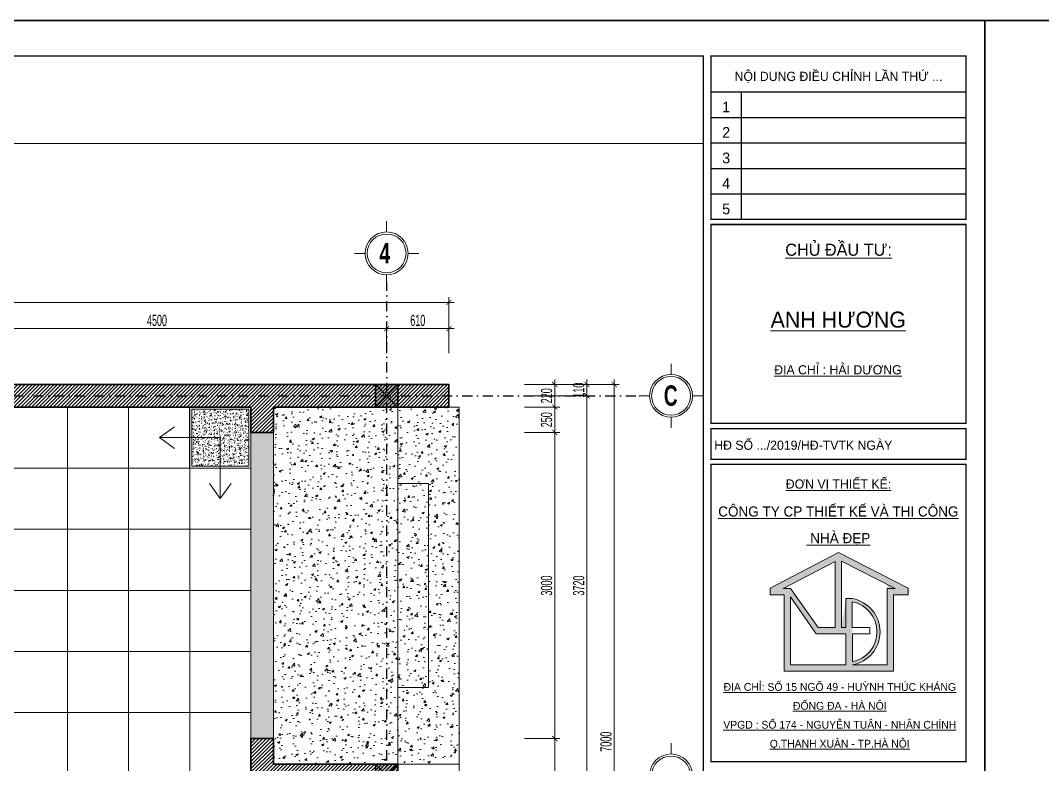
# Model space of a CAD drawing. Header units: inches. Extents: x 274208 to 641690, y -81912 to 129129.
# Drawn here: x 543674 to 553686, y 96774 to 104067 of the extents above; entities that cross this region are included whole.
import ezdxf
from ezdxf.enums import TextEntityAlignment as Align

# ---------------------------------------------------------------- set-up
doc = ezdxf.new("R2010")
doc.units = ezdxf.units.IN
doc.header["$MEASUREMENT"] = 0
doc.header["$PDMODE"] = 3
doc.linetypes.add('DASHDOT', pattern=[1, 0.5, -0.25, 0, -0.25])
doc.linetypes.add('HIDDEN', pattern=[0.375, 0.25, -0.125])
for name, color, linetype, lineweight in [('01.Cut', 255, 'Continuous', 35), ('03.Manh', 251, 'Continuous', 13), ('05.Text', 253, 'Continuous', 18), ('06.betong', 2, 'Continuous', 35), ('08.Dim', 156, 'Continuous', 15), ('09.Hatch', 250, 'Continuous', 5), ('11.Khung bo', 32, 'Continuous', 50), ('12.Khung', 36, 'Continuous', 25)]:
    doc.layers.add(name, color=color, linetype=linetype, lineweight=lineweight)
doc.layers.add('Tpl_Bound', color=1, linetype='Continuous', plot=False)
doc.layers.add('TRUC', color=250, linetype='DASHDOT')
doc.styles.add('AVANT', font='')
doc.styles.add('AVANTHB', font='')
doc.styles.add('TT5_Text Dim', font='hoatbif.shx', dxfattribs={"width": 0.6})
doc.styles.add('VnAvantH', font='')
doc.styles.get('AVANT').set_extended_font_data('.VnAvant')
doc.styles.get('AVANTHB').set_extended_font_data('.VnAvantH', bold=True)
doc.styles.get('VnAvantH').set_extended_font_data('.VnAvantH')
doc.dimstyles.new('TT5_Dim 1-50', dxfattribs={"dimscale": 50, "dimtxt": 2.2, "dimasz": 1, "dimexe": 1, "dimexo": 0.5, "dimgap": 0.5, "dimtad": 1, "dimdec": 0, "dimzin": 0, "dimdsep": 46, "dimtxsty": 'TT5_Text Dim', "dimblk": 'ARCHTICK', "dimcen": 0, "dimdle": 1, "dimclrd": 256, "dimclre": 256, "dimclrt": 1, "dimadec": 0, "dimazin": 0, "dimtfac": 0.015, "dimtdec": 0, "dimtix": 1, "dimtmove": 2, "dimatfit": 3, "dimldrblk": 'DOT', "dimfxl": 1, "dimtolj": 1, "dimtzin": 0, "dimlwd": -1, "dimlwe": -1, "dimarcsym": 1})

# ---------------------------------------------------------------- blocks, each defined once
blk = doc.blocks.new('\xad3yjrtuktyl')
at = {"layer": '06.betong'}
blk.add_hatch(color=0, dxfattribs=at).paths.add_polyline_path([(-110, -110), (110, -110), (110, 110), (-110, 110)])
at = {"layer": '06.betong', "color": 0}
for p, q in [((-110, 110), (110, -110)), ((-110, -110), (110, 110))]:
    blk.add_line(p, q, dxfattribs=at)
blk.add_lwpolyline([(-110, -110), (110, -110), (110, 110), (-110, 110)], close=True, dxfattribs=at)
blk = doc.blocks.new('100')
at = {"layer": '05.Text'}
h = blk.add_hatch(color=3, dxfattribs=at)
h.paths.add_polyline_path([(1897375, -927367), (1897375, -927501), (1897646, -927501), (1897646, -928998), (1898856, -928998), (1899794, -928998), (1899794, -927501), (1900078, -927501), (1900078, -927366), (1898717, -926668)])
h.paths.add_polyline_path([(1898772, -928138), (1898858, -927562, -0.921492), (1898987, -928872), (1899668, -928872), (1899668, -927297), (1898772, -926837)], flags=16)
h.paths.add_polyline_path([(1898646, -926846), (1898646, -928138), (1898318, -928138), (1897771, -927375), (1897631, -927375)], flags=16)
h.paths.add_polyline_path([(1898982, -927636, -0.822042), (1898987, -928808), (1898987, -928139), (1898982, -928139)], flags=16)
h.paths.add_polyline_path([(1897771, -927537), (1898273, -928265), (1898856, -928265), (1898856, -928872), (1897771, -928872)], flags=16)
for p, q in [((1898717, -926668), (1897375, -927367)), ((1900078, -927366), (1898717, -926668)), ((1898646, -926846), (1897631, -927375)), ((1898646, -926846), (1898646, -928138)), ((1899821, -927376), (1898772, -926837)), ((1898772, -926837), (1898772, -928138)), ((1897375, -927367), (1897375, -927501)), ((1897631, -927375), (1897771, -927375)), ((1897771, -927375), (1897771, -927375)), ((1897771, -927375), (1898318, -928138)), ((1899668, -928872), (1899668, -927376)), ((1899668, -927376), (1899821, -927376)), ((1900078, -927501), (1900078, -927366)), ((1897375, -927501), (1897646, -927501)), ((1897646, -927501), (1897646, -928998)), ((1897771, -927537), (1897771, -928872)), ((1898273, -928265), (1897771, -927537)), ((1898856, -928138), (1898856, -927573)), ((1898856, -928138), (1898856, -927573)), ((1898856, -927573), (1898987, -927573)), ((1899794, -928998), (1899794, -927501)), ((1899794, -927501), (1900078, -927501)), ((1898982, -927636), (1898982, -928139)), ((1898318, -928138), (1898646, -928138)), ((1898772, -928138), (1898856, -928138)), ((1898982, -928139), (1899330, -928139)), ((1899330, -928139), (1899330, -928265)), ((1898856, -928265), (1898273, -928265)), ((1898856, -928872), (1898856, -928265)), ((1899330, -928265), (1898987, -928265)), ((1898987, -928265), (1898987, -928808)), ((1897771, -928872), (1898856, -928872)), ((1898987, -928872), (1899668, -928872)), ((1897646, -928998), (1898856, -928998)), ((1898856, -928998), (1899794, -928998))]:
    blk.add_line(p, q, dxfattribs=at)
for radius, start, end in [(660, 280.3316, 79.6684), (598, 281.4298, 79.1164)]:
    blk.add_arc((1898869, -928223), radius, start, end, dxfattribs=at)
at = {"layer": '11.Khung bo', "const_width": 26.7}
for points in [[(1860913, -945240), (1860913, -916940), (1896063, -916940), (1896063, -945240)], [(1896213, -920140), (1896213, -916940), (1901213, -916940), (1901213, -920140)], [(1896213, -924140), (1901213, -924140), (1901213, -920240), (1896213, -920240)], [(1896213, -924840), (1901213, -924840), (1901213, -924240), (1896213, -924240)], [(1896213, -930771), (1901213, -930771), (1901213, -924940), (1896213, -924940)]]:
    blk.add_lwpolyline(points, close=True, dxfattribs=at)
at = {"layer": '12.Khung'}
for p, q in [((1896213, -917640), (1901213, -917640)), ((1896813, -920140), (1896813, -917640)), ((1896213, -918140), (1901213, -918140)), ((1896213, -918640), (1901213, -918640)), ((1896213, -919140), (1901213, -919140)), ((1896213, -919640), (1901213, -919640))]:
    blk.add_line(p, q, dxfattribs=at)
at = {"layer": '12.Khung', "color": 1}
blk.add_lwpolyline([(1901579, -945940), (1901579, -916240), (1859580, -916240), (1859580, -945940)], close=True, dxfattribs=at)
at = {"layer": '05.Text', "style": 'VnAvantH'}
for s, p in [('Néi dung ®iÒu chØnh lÇn thø ...', (1898713, -917329)), ('H§ sè .../2019/H§-TVTK ngµy ', (1898057, -924540))]:
    blk.add_text(s, height=180, dxfattribs=at).set_placement(p, align=Align.MIDDLE)
at = {"layer": '05.Text'}
for s, height, style, p in [('1', 210, 'AVANT', (1896513, -918040)), ('2', 210, 'AVANT', (1896513, -918540)), ('3', 210, 'AVANT', (1896513, -919040)), ('4', 210, 'AVANT', (1896513, -919540)), ('5', 210, 'AVANT', (1896513, -920040)), ('%%uChñ ®Çu t\xad:', 237.6, 'VnAvantH', (1898716, -920853)), ('%%Uanh H¦¥NG', 313.63, 'VnAvantH', (1898709, -922261)), ('%%U®Þa chØ : H¶I D¦¥NG', 180, 'VnAvantH', (1898703, -923178)), ('%%U®¬n vÞ thiÕt kÕ:', 180, 'VnAvantH', (1898713, -925416)), ('%%Uc«ng ty cp thiÕt kÕ vµ thi c«ng', 198, 'VnAvantH', (1898711, -925964)), ('%%U nhµ ®Ñp', 198, 'VnAvantH', (1898711, -926487)), ('%%U®Þa chØ: sè 15 ngâ 49 - huúnh thóc kh¸ng', 152.46, 'VnAvantH', (1898739, -929380)), ('%%U®èng ®a - hµ néi', 152.46, 'VnAvantH', (1898739, -929751)), ('%%Uvpgd : sè 174 - nguyÔn tu©n - nh©n chÝnh', 152.46, 'VnAvantH', (1898739, -930122)), ('%%Uq.thanh xu©n - tp.hµ néi', 152.46, 'VnAvantH', (1898739, -930493))]:
    blk.add_text(s, height=height, dxfattribs=dict(at, style=style)).set_placement(p, align=Align.CENTER)
blk = doc.blocks.new('_ARCHTICK')
at = {"color": 0, "linetype": 'ByBlock', "const_width": 0.15}
blk.add_lwpolyline([(-0.5, -0.5), (0.5, 0.5)], dxfattribs=at)
blk = doc.blocks.new('*D578')
at = {"layer": '08.Dim', "transparency": 16777216}
for p, q in [((542711, 101046), (547311, 101046)), ((542761, 100806), (542761, 101096)), ((547261, 100806), (547261, 101096))]:
    blk.add_line(p, q, dxfattribs=at)
at = {"layer": 'Defpoints', "color": 0, "transparency": 16777216}
for p in [(547261, 101046), (542761, 100781), (547261, 100781)]:
    blk.add_point(p, dxfattribs=at)
at = {"layer": '08.Dim', "transparency": 16777216, "xscale": 50, "yscale": 50, "zscale": 50, "rotation": 180}
blk.add_blockref('_ARCHTICK', (542761, 101046), dxfattribs=at)
at = {"layer": '08.Dim', "transparency": 16777216, "xscale": 50, "yscale": 50, "zscale": 50}
blk.add_blockref('_ARCHTICK', (547261, 101046), dxfattribs=at)
at = {"layer": '08.Dim', "color": 1, "transparency": 16777216, "insert": (545011, 101126), "char_height": 110, "attachment_point": 5, "style": 'TT5_Text Dim'}
blk.add_mtext('\\A1;4500', dxfattribs=at)
blk = doc.blocks.new('_DOT')
at = {"color": 1, "linetype": 'ByBlock'}
blk.add_line((-0.5, 0), (-1, 0), dxfattribs=at)
at = {"color": 1, "linetype": 'ByBlock', "const_width": 0.5}
blk.add_lwpolyline([(-0.25, 0, 1), (0.25, 0, 1)], format="xyb", close=True, dxfattribs=at)
blk = doc.blocks.new('*D579')
at = {"layer": '08.Dim', "transparency": 16777216}
for p, q in [((547211, 101046), (547921, 101046)), ((547261, 100806), (547261, 101096)), ((547871, 100806), (547871, 101096))]:
    blk.add_line(p, q, dxfattribs=at)
at = {"layer": 'Defpoints', "color": 0, "transparency": 16777216}
for p in [(547871, 101046), (547261, 100781), (547871, 100781)]:
    blk.add_point(p, dxfattribs=at)
at = {"layer": '08.Dim', "transparency": 16777216, "xscale": 50, "yscale": 50, "zscale": 50, "rotation": 180}
blk.add_blockref('_ARCHTICK', (547261, 101046), dxfattribs=at)
at = {"layer": '08.Dim', "transparency": 16777216, "xscale": 50, "yscale": 50, "zscale": 50}
blk.add_blockref('_ARCHTICK', (547871, 101046), dxfattribs=at)
at = {"layer": '08.Dim', "color": 1, "transparency": 16777216, "insert": (547566, 101126), "char_height": 110, "attachment_point": 5, "style": 'TT5_Text Dim'}
blk.add_mtext('\\A1;610', dxfattribs=at)
blk = doc.blocks.new('*D580')
at = {"layer": '08.Dim', "transparency": 16777216}
for p, q in [((535871, 100806), (535871, 101353)), ((547871, 100806), (547871, 101353)), ((535821, 101303), (547921, 101303))]:
    blk.add_line(p, q, dxfattribs=at)
at = {"layer": 'Defpoints', "color": 0, "transparency": 16777216}
for p in [(547871, 101303), (535871, 100781), (547871, 100781)]:
    blk.add_point(p, dxfattribs=at)
at = {"layer": '08.Dim', "transparency": 16777216, "xscale": 50, "yscale": 50, "zscale": 50, "rotation": 180}
blk.add_blockref('_ARCHTICK', (535871, 101303), dxfattribs=at)
at = {"layer": '08.Dim', "transparency": 16777216, "xscale": 50, "yscale": 50, "zscale": 50}
blk.add_blockref('_ARCHTICK', (547871, 101303), dxfattribs=at)
at = {"layer": '08.Dim', "color": 1, "transparency": 16777216, "insert": (541871, 101383), "char_height": 110, "attachment_point": 5, "style": 'TT5_Text Dim'}
blk.add_mtext('\\A1;12000', dxfattribs=at)
blk = doc.blocks.new('*D590')
at = {"layer": '08.Dim', "transparency": 16777216}
for p, q in [((548908, 100548), (548908, 100228)), ((548613, 100498), (548958, 100498)), ((548613, 100278), (548958, 100278))]:
    blk.add_line(p, q, dxfattribs=at)
at = {"layer": 'Defpoints', "color": 0, "transparency": 16777216}
for p in [(548588, 100498), (548588, 100278), (548908, 100278)]:
    blk.add_point(p, dxfattribs=at)
at = {"layer": '08.Dim', "transparency": 16777216, "xscale": 50, "yscale": 50, "zscale": 50}
for p, rotation in [((548908, 100498), 90), ((548908, 100278), 270)]:
    blk.add_blockref('_ARCHTICK', p, dxfattribs=dict(at, rotation=rotation))
at = {"layer": '08.Dim', "color": 1, "transparency": 16777216, "insert": (548828, 100388), "char_height": 110, "attachment_point": 5, "rotation": 90, "style": 'TT5_Text Dim'}
blk.add_mtext('\\A1;220', dxfattribs=at)
blk = doc.blocks.new('*D591')
at = {"layer": '08.Dim', "transparency": 16777216}
for p, q in [((548908, 100328), (548908, 99978)), ((548613, 100278), (548958, 100278)), ((548613, 100028), (548958, 100028))]:
    blk.add_line(p, q, dxfattribs=at)
at = {"layer": 'Defpoints', "color": 0, "transparency": 16777216}
for p in [(548588, 100278), (548588, 100028), (548908, 100028)]:
    blk.add_point(p, dxfattribs=at)
at = {"layer": '08.Dim', "transparency": 16777216, "xscale": 50, "yscale": 50, "zscale": 50}
for p, rotation in [((548908, 100278), 90), ((548908, 100028), 270)]:
    blk.add_blockref('_ARCHTICK', p, dxfattribs=dict(at, rotation=rotation))
at = {"layer": '08.Dim', "color": 1, "transparency": 16777216, "insert": (548828, 100153), "char_height": 110, "attachment_point": 5, "rotation": 90, "style": 'TT5_Text Dim'}
blk.add_mtext('\\A1;250', dxfattribs=at)
blk = doc.blocks.new('*D592')
at = {"layer": '08.Dim', "transparency": 16777216}
for p, q in [((548613, 100028), (548958, 100028)), ((548908, 100078), (548908, 96978)), ((548613, 97028), (548958, 97028))]:
    blk.add_line(p, q, dxfattribs=at)
at = {"layer": 'Defpoints', "color": 0, "transparency": 16777216}
for p in [(548588, 100028), (548588, 97028), (548908, 97028)]:
    blk.add_point(p, dxfattribs=at)
at = {"layer": '08.Dim', "transparency": 16777216, "xscale": 50, "yscale": 50, "zscale": 50}
for p, rotation in [((548908, 100028), 90), ((548908, 97028), 270)]:
    blk.add_blockref('_ARCHTICK', p, dxfattribs=dict(at, rotation=rotation))
at = {"layer": '08.Dim', "color": 1, "transparency": 16777216, "insert": (548828, 98528), "char_height": 110, "attachment_point": 5, "rotation": 90, "style": 'TT5_Text Dim'}
blk.add_mtext('\\A1;3000', dxfattribs=at)
blk = doc.blocks.new('*D593')
at = {"layer": '08.Dim', "transparency": 16777216}
for p, q in [((548613, 97028), (548958, 97028)), ((548908, 97078), (548908, 95998)), ((548613, 96048), (548958, 96048))]:
    blk.add_line(p, q, dxfattribs=at)
at = {"layer": 'Defpoints', "color": 0, "transparency": 16777216}
for p in [(548588, 97028), (548588, 96048), (548908, 96048)]:
    blk.add_point(p, dxfattribs=at)
at = {"layer": '08.Dim', "transparency": 16777216, "xscale": 50, "yscale": 50, "zscale": 50}
for p, rotation in [((548908, 97028), 90), ((548908, 96048), 270)]:
    blk.add_blockref('_ARCHTICK', p, dxfattribs=dict(at, rotation=rotation))
at = {"layer": '08.Dim', "color": 1, "transparency": 16777216, "insert": (548828, 96538), "char_height": 110, "attachment_point": 5, "rotation": 90, "style": 'TT5_Text Dim'}
blk.add_mtext('\\A1;980', dxfattribs=at)
blk = doc.blocks.new('*D597')
at = {"layer": '08.Dim', "transparency": 16777216}
for p, q in [((549223, 100498), (549223, 100548)), ((548613, 100498), (549273, 100498)), ((549223, 100498), (549223, 100388)), ((548613, 100388), (549273, 100388)), ((549223, 100388), (549223, 100338))]:
    blk.add_line(p, q, dxfattribs=at)
at = {"layer": 'Defpoints', "color": 0, "transparency": 16777216}
for p in [(548588, 100498), (548588, 100388), (549223, 100388)]:
    blk.add_point(p, dxfattribs=at)
at = {"layer": '08.Dim', "transparency": 16777216, "xscale": 50, "yscale": 50, "zscale": 50}
for p, rotation in [((549223, 100498), 270), ((549223, 100388), 90)]:
    blk.add_blockref('_ARCHTICK', p, dxfattribs=dict(at, rotation=rotation))
at = {"layer": '08.Dim', "color": 1, "transparency": 16777216, "insert": (549143, 100443), "char_height": 110, "attachment_point": 5, "rotation": 90, "style": 'TT5_Text Dim'}
blk.add_mtext('\\A1;110', dxfattribs=at)
blk = doc.blocks.new('*D598')
at = {"layer": '08.Dim', "transparency": 16777216}
for p, q in [((549223, 100438), (549223, 96618)), ((548613, 100388), (549273, 100388)), ((548613, 96668), (549273, 96668))]:
    blk.add_line(p, q, dxfattribs=at)
at = {"layer": 'Defpoints', "color": 0, "transparency": 16777216}
for p in [(548588, 100388), (548588, 96668), (549223, 96668)]:
    blk.add_point(p, dxfattribs=at)
at = {"layer": '08.Dim', "transparency": 16777216, "xscale": 50, "yscale": 50, "zscale": 50}
for p, rotation in [((549223, 100388), 90), ((549223, 96668), 270)]:
    blk.add_blockref('_ARCHTICK', p, dxfattribs=dict(at, rotation=rotation))
at = {"layer": '08.Dim', "color": 1, "transparency": 16777216, "insert": (549143, 98528), "char_height": 110, "attachment_point": 5, "rotation": 90, "style": 'TT5_Text Dim'}
blk.add_mtext('\\A1;3720', dxfattribs=at)
blk = doc.blocks.new('*D601')
at = {"layer": '08.Dim', "transparency": 16777216}
for p, q in [((549490, 100548), (549490, 93448)), ((548613, 100498), (549540, 100498)), ((548613, 93498), (549540, 93498))]:
    blk.add_line(p, q, dxfattribs=at)
at = {"layer": 'Defpoints', "color": 0, "transparency": 16777216}
for p in [(548588, 100498), (548588, 93498), (549490, 93498)]:
    blk.add_point(p, dxfattribs=at)
at = {"layer": '08.Dim', "transparency": 16777216, "xscale": 50, "yscale": 50, "zscale": 50}
for p, rotation in [((549490, 100498), 90), ((549490, 93498), 270)]:
    blk.add_blockref('_ARCHTICK', p, dxfattribs=dict(at, rotation=rotation))
at = {"layer": '08.Dim', "color": 1, "transparency": 16777216, "insert": (549410, 96998), "char_height": 110, "attachment_point": 5, "rotation": 90, "style": 'TT5_Text Dim'}
blk.add_mtext('\\A1;7000', dxfattribs=at)
blk = doc.blocks.new('DANHTRUC')
for p, q in [((980383, -947347), (980383, -947137)), ((979963, -947767), (979753, -947767)), ((980803, -947767), (981013, -947767)), ((980383, -948187), (980383, -948397))]:
    blk.add_line(p, q)
for radius in [420, 380]:
    blk.add_circle((980383, -947767), radius)
blk = doc.blocks.new('jhgfyhtfhdfdf')
at = {"layer": '09.Hatch'}
h = blk.add_hatch(dxfattribs=at)
h.set_pattern_fill('AR-CONC', color=256, scale=10, double=1)
h.set_pattern_definition([(50, (-155818.35, 46424.25), (71.726018, -6.275213), [7.5, -82.5]), (355, (-155818.35, 46424.25), (-13.875133, 75.219213), [6, -66]), (100.451444, (-155812.375, 46423.73), (57.850885, 68.944), [6.37402, -70.11421]), (46.1842, (-155818.35, 46444.25), (106.724133, -16.55193), [11.25, -123.75]), (96.635635, (-155809.46, 46442.87), (93.466195, 97.41186), [9.561034, -105.171376]), (351.184164, (-155818.35, 46444.25), (93.466195, 97.41186), [9, -99]), (21, (-155808.35, 46439.25), (59.690705, -40.26189), [7.5, -82.5]), (326, (-155808.35, 46439.25), (24.331533, 72.515005), [6, -66]), (71.451445, (-155803.38, 46435.896), (84.022238, 32.253115), [6.37402, -70.11421]), (37.5, (-155818.352, 46424.25), (1.2159855, 33.2893854), [0, -65.2, 0, -67, 0, -66.25]), (7.5, (-155818.352, 46424.25), (26.306954, 39.441171), [0, -38.2, 0, -63.7, 0, -25.25]), (327.5, (-155840.652, 46424.25), (53.3822436, -2.255487), [0, -25, 0, -78, 0, -103.5]), (317.5, (-155850.65, 46424.25), (58.318617, 10.010498), [0, -32.5, 0, -51.8, 0, -73.5])])
h.paths.add_polyline_path([(-280, -280), (280, -280), (280, 280), (-280, 280)])
at = {"layer": '09.Hatch', "color": 1}
for p, q in [((0, 597), (-106, 449)), ((0, 0), (0, 597)), ((0, 597), (106, 449)), ((597, 0), (449, 106)), ((0, 0), (597, 0)), ((597, 0), (449, -106))]:
    blk.add_line(p, q, dxfattribs=at)
at = {"layer": '09.Hatch'}
blk.add_lwpolyline([(-300, -300), (300, -300), (300, 300), (-300, 300)], close=True, dxfattribs=at)
at = {"layer": '09.Hatch', "color": 1}
blk.add_lwpolyline([(-280, -280), (280, -280), (280, 280), (-280, 280)], close=True, dxfattribs=at)

msp = doc.modelspace()

# ---------------------------------------------------------------- hatches: boundary and pattern name
at = {"layer": '09.Hatch'}
h = msp.add_hatch(dxfattribs=at)
h.set_pattern_fill('ANSI31', color=256, scale=200)
h.set_pattern_definition([(45, (535871.39, 93497.585), (-17.67767, 17.67767), [])])
h.paths.add_polyline_path([(535871.4, 100497.6), (535871.4, 99677.6), (536091.4, 99677.6), (536091.4, 100277.6), (539631.4, 100277.6), (545931.4, 100277.6), (545931.4, 100027.6), (546151.4, 100027.6), (546151.4, 100277.6), (547151.4, 100277.6), (547871.4, 100277.6), (547871.4, 100497.6), (539631.4, 100497.6)])
h.paths.add_polyline_path([(536091.4, 96667.6), (539741.4, 96667.6), (539741.4, 96447.6), (539851.4, 96447.6), (539851.4, 96777.6), (536091.4, 96777.6), (536091.4, 96887.6), (535871.4, 96887.6), (535871.4, 93497.6), (537691.4, 93497.6), (537691.4, 93717.6), (536091.4, 93717.6)])
h.paths.add_polyline_path([(539741.4, 93717.6), (538991.4, 93717.6), (538991.4, 93497.6), (540851.4, 93497.6), (540851.4, 93717.6), (539851.4, 93717.6), (539851.4, 95017.6), (541851.4, 95017.6), (541851.4, 95127.6), (539851.4, 95127.6), (539851.4, 95517.6), (539741.4, 95517.6)])
h.paths.add_polyline_path([(543411.4, 93497.6), (543411.4, 93717.6), (542871.4, 93717.6), (542871.4, 96557.6), (542761.4, 96557.6), (542761.4, 95127.6), (542651.4, 95127.6), (542651.4, 95017.6), (542761.4, 95017.6), (542761.4, 93717.6), (541451.4, 93717.6), (541451.4, 93497.6)])
h.paths.add_polyline_path([(547371.4, 93497.6), (548171.4, 93497.6), (548171.4, 93717.6), (547371.4, 93717.6), (547371.4, 94447.6), (547151.4, 94447.6), (547151.4, 93717.6), (546611.4, 93717.6), (546611.4, 93497.6)])
h.paths.add_polyline_path([(547151.4, 96557.6), (547151.4, 96047.6), (547371.4, 96047.6), (547371.4, 96777.6), (546151.4, 96777.6), (546151.4, 97027.6), (545931.4, 97027.6), (545931.4, 96557.6)])
at = {"layer": '09.Hatch', "linetype": 'HIDDEN'}
h = msp.add_hatch(dxfattribs=at)
h.set_pattern_fill('NET', color=256, scale=4790, style=0)
h.set_pattern_definition([(0, (545331.4, 99677.6), (0, 598.75), []), (90, (545331.4, 99677.6), (-598.75, 4e-14), [])])
h.paths.add_polyline_path([(536091.4, 96777.6), (536091.4, 100277.6), (541251.4, 100277.6), (541092.7, 99960.2), (541174.8, 99960.2), (540872.7, 99716.1), (540970.6, 99716.1), (540751.4, 99377.6), (541751.4, 99377.6), (541751.4, 98127.6), (542651.4, 98127.6), (542651.4, 100277.6), (545931.4, 100277.6), (545931.4, 96557.6), (547151.4, 96557.6), (547151.4, 93717.6), (542871.4, 93717.6), (542871.4, 96777.6), (542651.4, 96777.6), (542651.4, 96557.6), (542761.4, 96557.6), (542761.4, 95127.6), (539851.4, 95127.6), (539851.4, 96777.6)])
at = {"layer": '09.Hatch'}
h = msp.add_hatch(dxfattribs=at)
h.set_pattern_fill('AR-CONC', color=256, scale=30, style=0)
h.set_pattern_definition([(50, (589895.46, 61046.08), (215.17805, -18.82564), [22.5, -247.5]), (355, (589895.46, 61046.08), (-41.6254, 225.6576), [18, -198]), (100.45144, (589913.39, 61044.51), (173.55265, 206.832), [19.12206, -210.3426]), (46.1842, (589895.46, 61106.08), (320.1724, -49.6558), [33.75, -371.25]), (96.63564, (589922.14, 61101.94), (280.3986, 292.2356), [28.6831, -315.5141]), (351.18416, (589895.46, 61106.08), (280.3986, 292.2356), [27, -297]), (21, (589925.46, 61091.08), (179.0721, -120.78567), [22.5, -247.5]), (326, (589925.46, 61091.08), (72.9946, 217.545), [18, -198]), (71.45144, (589940.38, 61081.02), (252.0667, 96.75935), [19.12206, -210.3426]), (37.5, (589895.46, 61046.08), (3.64796, 99.86816), [0, -195.6, 0, -201, 0, -198.75]), (7.5, (589895.46, 61046.08), (78.92086, 118.32351), [0, -114.6, 0, -191.1, 0, -75.75]), (327.5, (589828.56, 61046.08), (160.14673, -6.76646), [0, -75, 0, -234, 0, -310.5]), (317.5, (589798.56, 61046.08), (174.95585, 30.0315), [0, -97.5, 0, -155.4, 0, -220.5])])
h.paths.add_polyline_path([(547371.4, 100277.6), (547151.4, 100277.6), (546151.4, 100277.6), (546151.4, 100027.6), (546151.4, 97027.6), (546151.4, 96777.6), (547371.4, 96777.6)])
h.paths.add_polyline_path([(547671.4, 99527.6), (547371.4, 99527.6), (547371.4, 97527.6), (547671.4, 97527.6)], flags=17)
h.paths.add_polyline_path([(547971.4, 100277.6), (547871.4, 100277.6), (547371.4, 100277.6), (547371.4, 99527.6), (547671.4, 99527.6), (547671.4, 97527.6), (547371.4, 97527.6), (547371.4, 96777.6), (547971.4, 96777.6)])
h = msp.add_hatch(dxfattribs=at)
h.set_pattern_fill('AR-CONC', color=256, scale=30, style=0)
h.set_pattern_definition([(50, (535871.39, 95017.58), (215.178, -18.8256), [22.5, -247.5]), (355, (535871.4, 95017.58), (-41.6254, 225.6576), [18, -198]), (100.4514, (535889.32, 95016.02), (173.5527, 206.832), [19.122, -210.3426]), (46.1842, (535871.4, 95077.58), (320.1724, -49.656), [33.75, -371.25]), (96.6356, (535898.07, 95073.45), (280.399, 292.236), [28.683, -315.514]), (351.184, (535871.4, 95077.6), (280.399, 292.236), [27, -297]), (21, (535901.39, 95062.58), (179.072, -120.7857), [22.5, -247.5]), (326, (535901.4, 95062.58), (72.9946, 217.545), [18, -198]), (71.4514, (535916.31, 95052.52), (252.0667, 96.7593), [19.122, -210.3426]), (37.5, (535871.39, 95017.585), (3.64796, 99.86816), [0, -195.6, 0, -201, 0, -198.75]), (7.5, (535871.39, 95017.58), (78.9209, 118.3235), [0, -114.6, 0, -191.1, 0, -75.75]), (327.5, (535804.49, 95017.585), (160.14673, -6.76646), [0, -75, 0, -234, 0, -310.5]), (317.5, (535774.49, 95017.58), (174.9559, 30.0315), [0, -97.5, 0, -155.4, 0, -220.5])])
h.paths.add_polyline_path([(535871.4, 97817.6), (536091.4, 97817.6), (536091.4, 96887.6), (535871.4, 96887.6)])
h.paths.add_polyline_path([(539741.4, 95517.6), (539851.4, 95517.6), (539851.4, 96447.6), (539741.4, 96447.6)])
h.paths.add_polyline_path([(541851.4, 95127.6), (542651.4, 95127.6), (542651.4, 95017.6), (541851.4, 95017.6)])
h.paths.add_polyline_path([(545931.4, 100027.6), (546151.4, 100027.6), (546151.4, 97027.6), (545931.4, 97027.6)])

# ---------------------------------------------------------------- linework, layer by layer
at = {"layer": '01.Cut'}
msp.add_line((547151.4, 100277.6), (547871.4, 100277.6), dxfattribs=at)
for points in [[(547871.4, 100277.6), (547871.4, 100497.6), (539631.4, 100497.6)], [(547151.4, 100277.6), (547151.4, 100277.6), (546151.4, 100277.6), (546151.4, 100027.6), (545931.4, 100027.6), (545931.4, 100277.6), (539631.4, 100277.6)]]:
    msp.add_lwpolyline(points, dxfattribs=at)
msp.add_lwpolyline([(545931.4, 97027.6), (546151.4, 97027.6), (546151.4, 96777.6), (547371.4, 96777.6), (547371.4, 96047.6), (547151.4, 96047.6), (547151.4, 96557.6), (545931.4, 96557.6)], close=True, dxfattribs=at)
at = {"layer": '03.Manh'}
for points in [[(532787, 102860.2), (550361.9, 102860.2)], [(547371.4, 96777.6), (547371.4, 100277.6)], [(547371.4, 96777.6), (547971.4, 96777.6), (547971.4, 100277.6), (547871.4, 100277.6)], [(547371.4, 97527.6), (547671.4, 97527.6), (547671.4, 99527.6), (547371.4, 99527.6)], [(547971.4, 93717.6), (547971.4, 96777.6)]]:
    msp.add_lwpolyline(points, dxfattribs=at)
at = {"layer": '03.Manh', "ltscale": 200}
msp.add_lwpolyline([(545931.4, 100027.6), (546151.4, 100027.6), (546151.4, 97027.6), (545931.4, 97027.6)], close=True, dxfattribs=at)
at = {"layer": 'Tpl_Bound', "color": 1}
for points in [[(532120.4, 89216.7), (532120.4, 104066.6), (553120.2, 104066.6), (553120.2, 89216.7)], [(553120.2, 89216.7), (553120.2, 104066.6), (574120, 104066.6), (574120, 89216.7)]]:
    msp.add_lwpolyline(points, close=True, dxfattribs=at)
at = {"layer": 'TRUC', "ltscale": 200}
for p, q in [((547261.4, 92012.1), (547261.4, 101505)), ((533395.2, 100387.6), (549761, 100387.6))]:
    msp.add_line(p, q, dxfattribs=at)

# ---------------------------------------------------------------- block references
at = {"layer": '01.Cut'}
for p in [(547261.4, 100387.6), (547261.4, 96667.6)]:
    msp.add_blockref('\xad3yjrtuktyl', p, dxfattribs=at)
at = {"layer": '05.Text', "xscale": 0.5, "yscale": 0.5, "zscale": 0.5}
for name, p in [('100', (-397669.4, 562186.6)), ('100', (-376669.6, 562186.6)), ('DANHTRUC', (57069.7, 575667)), ('DANHTRUC', (59855.2, 574270.9)), ('DANHTRUC', (59855.2, 570550.9))]:
    msp.add_blockref(name, p, dxfattribs=at)
at = {"layer": '09.Hatch', "rotation": 180}
msp.add_blockref('jhgfyhtfhdfdf', (545631.4, 99977.6), dxfattribs=at)

# ---------------------------------------------------------------- texts
at = {"layer": '05.Text', "style": 'AVANTHB', "width": 0.7}
for s, p in [('4', (547190.6, 101686)), ('c', (549976.1, 100289.9))]:
    msp.add_text(s, height=200, dxfattribs=at).set_placement(p)

# ---------------------------------------------------------------- dimensions: what is measured, and where the dimension line sits
at = {"layer": '08.Dim'}
for base, p1, p2, picture, middle in [((547871.4, 101302.6), (535871.4, 100780.9), (547871.4, 100780.9), '*D580', (541871.4, 101382.6)), ((547261.4, 101045.9), (542761.4, 100780.9), (547261.4, 100780.9), '*D578', (545011.4, 101125.9)), ((547871.4, 101045.9), (547261.4, 100780.9), (547871.4, 100780.9), '*D579', (547566.4, 101125.9))]:
    dim = msp.add_linear_dim(base=base, p1=p1, p2=p2, dimstyle='TT5_Dim 1-50', dxfattribs=at)
    dim.commit()
    dim.dimension.update_dxf_attribs({"geometry": picture, "text_midpoint": middle})
for base, p1, p2, picture, middle in [((549222.9, 100387.6), (548587.7, 100497.6), (548587.7, 100387.6), '*D597', (549142.9, 100442.6)), ((548907.7, 100277.6), (548587.7, 100497.6), (548587.7, 100277.6), '*D590', (548827.7, 100387.6)), ((549489.8, 93497.6), (548587.7, 100497.6), (548587.7, 93497.6), '*D601', (549409.8, 96997.6)), ((549222.9, 96667.6), (548587.7, 100387.6), (548587.7, 96667.6), '*D598', (549142.9, 98527.6)), ((548907.7, 100027.6), (548587.7, 100277.6), (548587.7, 100027.6), '*D591', (548827.7, 100152.6)), ((548907.7, 97027.6), (548587.7, 100027.6), (548587.7, 97027.6), '*D592', (548827.7, 98527.6)), ((548907.7, 96047.6), (548587.7, 97027.6), (548587.7, 96047.6), '*D593', (548827.7, 96537.6))]:
    dim = msp.add_linear_dim(base=base, p1=p1, p2=p2, angle=90, dimstyle='TT5_Dim 1-50', dxfattribs=at)
    dim.commit()
    dim.dimension.update_dxf_attribs({"geometry": picture, "text_midpoint": middle})

doc.saveas('drawing.dxf')
